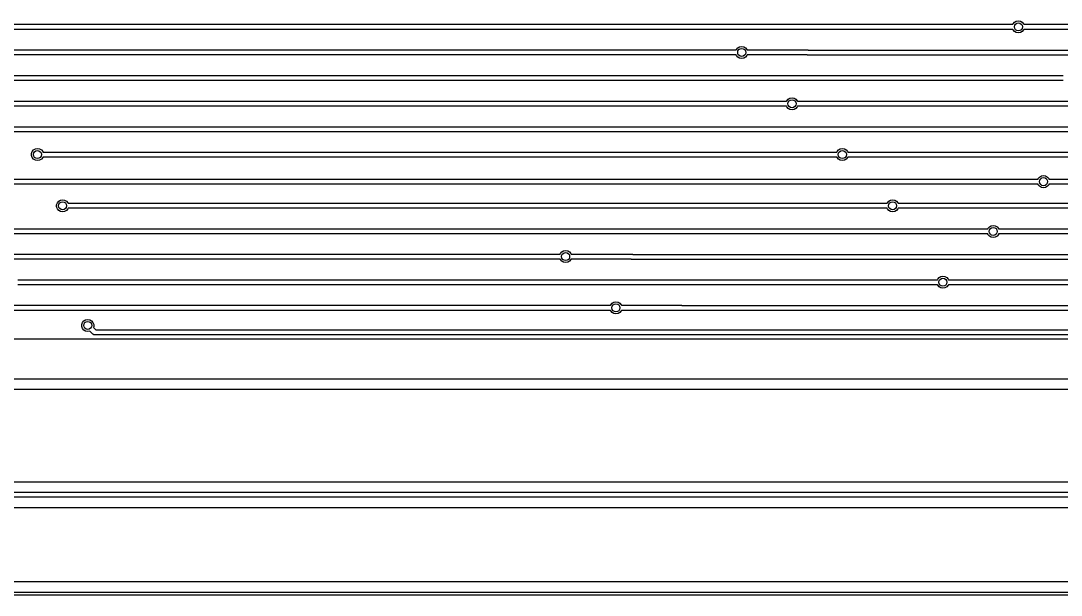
# Model space of a CAD drawing. Extents: x 70 to 225, y -126 to -70.
# Drawn here: x 121.9 to 173.6, y -126.5 to -97.9 of the extents above; entities that cross this region are included whole.
import ezdxf

# ---------------------------------------------------------------- set-up
doc = ezdxf.new("R2010")
doc.units = 0
doc.header["$MEASUREMENT"] = 0
doc.layers.add('BLACK', color=7, linetype='CONTINUOUS')

msp = doc.modelspace()

# ---------------------------------------------------------------- linework, layer by layer
at = {"layer": 'Black'}
for p, q in [((109.211, -98.0823), (171.221, -98.0823)), ((171.221, -98.0823), (171.231, -98.0568)), ((171.231, -98.0568), (171.298, -97.9766)), ((171.298, -97.9766), (171.388, -97.9243)), ((171.388, -97.9243), (171.491, -97.9062)), ((171.491, -97.9062), (171.594, -97.9243)), ((171.594, -97.9243), (171.685, -97.9766)), ((171.685, -97.9766), (171.752, -98.0568)), ((171.752, -98.0568), (171.761, -98.0823)), ((171.761, -98.0823), (174.766, -98.0823)), ((171.221, -98.3323), (109.211, -98.3323)), ((171.231, -98.3579), (171.221, -98.3323)), ((171.298, -98.438), (171.231, -98.3579)), ((171.388, -98.4903), (171.298, -98.438)), ((171.491, -98.5085), (171.388, -98.4903)), ((171.594, -98.4903), (171.491, -98.5085)), ((171.685, -98.438), (171.594, -98.4903)), ((171.752, -98.3579), (171.685, -98.438)), ((171.761, -98.3323), (171.752, -98.3579)), ((174.766, -98.3323), (171.761, -98.3323)), ((157.481, -99.3318), (157.548, -99.2516)), ((157.548, -99.2516), (157.638, -99.1993)), ((157.638, -99.1993), (157.741, -99.1812)), ((157.741, -99.1812), (157.844, -99.1993)), ((157.844, -99.1993), (157.935, -99.2516)), ((157.935, -99.2516), (158.002, -99.3318)), ((118.011, -99.3573), (157.471, -99.3573)), ((157.471, -99.6073), (118.011, -99.6073)), ((157.471, -99.3573), (157.481, -99.3318)), ((157.481, -99.6329), (157.471, -99.6073)), ((157.548, -99.713), (157.481, -99.6329)), ((157.638, -99.7653), (157.548, -99.713)), ((157.741, -99.7835), (157.638, -99.7653)), ((157.844, -99.7653), (157.741, -99.7835)), ((157.935, -99.713), (157.844, -99.7653)), ((158.002, -99.6329), (157.935, -99.713)), ((158.002, -99.3318), (158.011, -99.3573)), ((158.011, -99.6073), (158.002, -99.6329)), ((158.011, -99.3573), (161.016, -99.3573)), ((160.993, -99.6073), (158.011, -99.6073)), ((160.995, -99.6076), (160.993, -99.6073)), ((161.01, -99.6119), (160.995, -99.6076)), ((161.016, -99.6114), (161.01, -99.6119)), ((161.016, -99.3573), (161.022, -99.3583)), ((161.021, -99.6123), (161.016, -99.6114)), ((202.435, -99.6123), (161.021, -99.6123)), ((161.022, -99.3583), (161.027, -99.3578)), ((161.027, -99.3578), (161.043, -99.362)), ((161.043, -99.362), (161.045, -99.3623)), ((161.045, -99.3623), (202.435, -99.3623)), ((111.761, -100.632), (173.721, -100.632)), ((173.721, -100.882), (111.761, -100.882)), ((159.981, -101.882), (160.048, -101.802)), ((160.048, -101.802), (160.138, -101.749)), ((160.138, -101.749), (160.241, -101.731)), ((160.241, -101.731), (160.344, -101.749)), ((160.344, -101.749), (160.435, -101.802)), ((160.435, -101.802), (160.502, -101.882)), ((120.511, -101.907), (159.971, -101.907)), ((159.971, -102.157), (120.511, -102.157)), ((159.971, -101.907), (159.981, -101.882)), ((159.981, -102.183), (159.971, -102.157)), ((160.048, -102.263), (159.981, -102.183)), ((160.138, -102.315), (160.048, -102.263)), ((160.241, -102.333), (160.138, -102.315)), ((160.344, -102.315), (160.241, -102.333)), ((160.435, -102.263), (160.344, -102.315)), ((160.502, -102.183), (160.435, -102.263)), ((160.502, -101.882), (160.511, -101.907)), ((160.511, -102.157), (160.502, -102.183)), ((160.511, -101.907), (163.493, -101.907)), ((163.516, -102.157), (160.511, -102.157)), ((163.493, -101.907), (163.495, -101.907)), ((163.495, -101.907), (163.51, -101.903)), ((163.51, -101.903), (163.516, -101.903)), ((163.516, -101.903), (163.521, -101.902)), ((163.522, -102.156), (163.516, -102.157)), ((163.521, -101.902), (202.435, -101.902)), ((163.527, -102.157), (163.522, -102.156)), ((163.543, -102.153), (163.527, -102.157)), ((163.545, -102.152), (163.543, -102.153)), ((202.435, -102.152), (163.545, -102.152)), ((116.761, -103.182), (174.971, -103.182)), ((174.971, -103.432), (116.761, -103.432)), ((122.445, -104.505), (122.481, -104.407)), ((122.481, -104.407), (122.548, -104.327)), ((122.548, -104.327), (122.638, -104.274)), ((122.638, -104.274), (122.741, -104.256)), ((122.741, -104.256), (122.844, -104.274)), ((122.844, -104.274), (122.935, -104.327)), ((122.935, -104.327), (123.002, -104.407)), ((123.002, -104.407), (123.011, -104.432)), ((123.011, -104.432), (162.471, -104.432)), ((162.471, -104.432), (162.481, -104.407)), ((162.481, -104.407), (162.548, -104.327)), ((162.548, -104.327), (162.638, -104.274)), ((162.638, -104.274), (162.741, -104.256)), ((162.741, -104.256), (162.844, -104.274)), ((162.844, -104.274), (162.935, -104.327)), ((162.935, -104.327), (163.002, -104.407)), ((163.002, -104.407), (163.011, -104.432)), ((163.011, -104.432), (166.016, -104.432)), ((166.016, -104.432), (166.022, -104.433)), ((166.022, -104.433), (166.027, -104.433)), ((166.027, -104.433), (166.043, -104.437)), ((166.043, -104.437), (166.059, -104.44)), ((166.059, -104.44), (166.063, -104.442)), ((122.445, -104.61), (122.445, -104.505)), ((122.481, -104.708), (122.445, -104.61)), ((122.548, -104.788), (122.481, -104.708)), ((122.638, -104.84), (122.548, -104.788)), ((122.741, -104.858), (122.638, -104.84)), ((122.844, -104.84), (122.741, -104.858)), ((122.935, -104.788), (122.844, -104.84)), ((123.002, -104.708), (122.935, -104.788)), ((123.011, -104.682), (123.002, -104.708)), ((162.471, -104.682), (123.011, -104.682)), ((162.481, -104.708), (162.471, -104.682)), ((162.548, -104.788), (162.481, -104.708)), ((162.638, -104.84), (162.548, -104.788)), ((162.741, -104.858), (162.638, -104.84)), ((162.844, -104.84), (162.741, -104.858)), ((162.935, -104.788), (162.844, -104.84)), ((163.002, -104.708), (162.935, -104.788)), ((163.011, -104.682), (163.002, -104.708)), ((165.979, -104.682), (163.011, -104.682)), ((165.984, -104.685), (165.979, -104.682)), ((166, -104.688), (165.984, -104.685)), ((166.015, -104.692), (166, -104.688)), ((166.021, -104.691), (166.015, -104.692)), ((166.026, -104.692), (166.021, -104.691)), ((202.435, -104.692), (166.026, -104.692)), ((166.063, -104.442), (202.435, -104.442)), ((114.261, -105.782), (172.471, -105.782)), ((172.471, -105.782), (172.481, -105.757)), ((172.481, -105.757), (172.548, -105.677)), ((172.548, -105.677), (172.638, -105.624)), ((172.638, -105.624), (172.741, -105.606)), ((172.741, -105.606), (172.844, -105.624)), ((172.844, -105.624), (172.935, -105.677)), ((172.935, -105.677), (173.002, -105.757)), ((173.002, -105.757), (173.011, -105.782)), ((173.011, -105.782), (173.166, -105.782)), ((173.166, -105.782), (176.441, -105.782)), ((172.471, -106.032), (114.261, -106.032)), ((172.481, -106.058), (172.471, -106.032)), ((172.548, -106.138), (172.481, -106.058)), ((172.638, -106.19), (172.548, -106.138)), ((172.741, -106.208), (172.638, -106.19)), ((172.844, -106.19), (172.741, -106.208)), ((172.935, -106.138), (172.844, -106.19)), ((173.002, -106.058), (172.935, -106.138)), ((173.011, -106.032), (173.002, -106.058)), ((176.441, -106.032), (173.011, -106.032)), ((123.695, -107.055), (123.731, -106.957)), ((123.731, -106.957), (123.798, -106.877)), ((123.798, -106.877), (123.888, -106.824)), ((123.888, -106.824), (123.991, -106.806)), ((123.991, -106.806), (124.094, -106.824)), ((124.094, -106.824), (124.185, -106.877)), ((124.185, -106.877), (124.252, -106.957)), ((124.252, -106.957), (124.261, -106.982)), ((124.261, -106.982), (164.971, -106.982)), ((164.971, -106.982), (164.981, -106.957)), ((164.981, -106.957), (165.048, -106.877)), ((165.048, -106.877), (165.138, -106.824)), ((165.138, -106.824), (165.241, -106.806)), ((165.241, -106.806), (165.344, -106.824)), ((165.344, -106.824), (165.435, -106.877)), ((165.435, -106.877), (165.502, -106.957)), ((165.502, -106.957), (165.511, -106.982)), ((165.511, -106.982), (168.516, -106.982)), ((168.516, -106.982), (202.435, -106.982)), ((123.695, -107.16), (123.695, -107.055)), ((123.731, -107.258), (123.695, -107.16)), ((123.798, -107.338), (123.731, -107.258)), ((123.888, -107.39), (123.798, -107.338)), ((123.991, -107.408), (123.888, -107.39)), ((124.094, -107.39), (123.991, -107.408)), ((124.185, -107.338), (124.094, -107.39)), ((124.252, -107.258), (124.185, -107.338)), ((124.261, -107.232), (124.252, -107.258)), ((164.971, -107.232), (124.261, -107.232)), ((164.981, -107.258), (164.971, -107.232)), ((165.048, -107.338), (164.981, -107.258)), ((165.138, -107.39), (165.048, -107.338)), ((165.241, -107.408), (165.138, -107.39)), ((165.344, -107.39), (165.241, -107.408)), ((165.435, -107.338), (165.344, -107.39)), ((165.502, -107.258), (165.435, -107.338)), ((165.511, -107.232), (165.502, -107.258)), ((168.516, -107.232), (165.511, -107.232)), ((202.435, -107.232), (168.516, -107.232)), ((119.261, -108.257), (169.971, -108.257)), ((169.971, -108.507), (119.261, -108.507)), ((169.971, -108.257), (169.981, -108.232)), ((169.981, -108.533), (169.971, -108.507)), ((169.981, -108.232), (170.048, -108.152)), ((170.048, -108.613), (169.981, -108.533)), ((170.048, -108.152), (170.138, -108.099)), ((170.138, -108.099), (170.241, -108.081)), ((170.241, -108.081), (170.344, -108.099)), ((170.344, -108.099), (170.435, -108.152)), ((170.435, -108.152), (170.502, -108.232)), ((170.502, -108.533), (170.435, -108.613)), ((170.502, -108.232), (170.511, -108.257)), ((170.511, -108.507), (170.502, -108.533)), ((170.511, -108.257), (173.516, -108.257)), ((173.516, -108.507), (170.511, -108.507)), ((173.516, -108.257), (216.008, -108.257)), ((216.06, -108.507), (173.516, -108.507)), ((170.138, -108.665), (170.048, -108.613)), ((170.241, -108.683), (170.138, -108.665)), ((170.344, -108.665), (170.241, -108.683)), ((170.435, -108.613), (170.344, -108.665)), ((105.511, -109.507), (148.721, -109.507)), ((148.721, -109.507), (148.731, -109.482)), ((148.731, -109.482), (148.798, -109.402)), ((148.798, -109.402), (148.888, -109.349)), ((148.888, -109.349), (148.991, -109.331)), ((148.991, -109.331), (149.094, -109.349)), ((149.094, -109.349), (149.185, -109.402)), ((149.185, -109.402), (149.252, -109.482)), ((149.252, -109.482), (149.261, -109.507)), ((149.261, -109.507), (152.266, -109.507)), ((152.266, -109.507), (152.272, -109.508)), ((152.272, -109.508), (152.277, -109.508)), ((152.277, -109.508), (152.293, -109.512)), ((152.293, -109.512), (152.309, -109.515)), ((152.309, -109.515), (152.314, -109.518)), ((152.314, -109.518), (152.319, -109.519)), ((152.319, -109.519), (152.324, -109.522)), ((152.324, -109.522), (202.435, -109.522)), ((148.721, -109.757), (105.511, -109.757)), ((148.731, -109.783), (148.721, -109.757)), ((148.798, -109.863), (148.731, -109.783)), ((148.888, -109.915), (148.798, -109.863)), ((148.991, -109.933), (148.888, -109.915)), ((149.094, -109.915), (148.991, -109.933)), ((149.185, -109.863), (149.094, -109.915)), ((149.252, -109.783), (149.185, -109.863)), ((149.261, -109.757), (149.252, -109.783)), ((152.224, -109.757), (149.261, -109.757)), ((152.229, -109.761), (152.224, -109.757)), ((152.234, -109.762), (152.229, -109.761)), ((152.239, -109.765), (152.234, -109.762)), ((152.255, -109.768), (152.239, -109.765)), ((152.27, -109.772), (152.255, -109.768)), ((152.276, -109.771), (152.27, -109.772)), ((152.281, -109.772), (152.276, -109.771)), ((202.435, -109.772), (152.281, -109.772)), ((167.548, -110.677), (167.638, -110.624)), ((167.638, -110.624), (167.741, -110.606)), ((167.741, -110.606), (167.844, -110.624)), ((167.844, -110.624), (167.935, -110.677)), ((121.761, -110.782), (167.471, -110.782)), ((167.471, -111.032), (121.761, -111.032)), ((167.471, -110.782), (167.481, -110.757)), ((167.481, -111.058), (167.471, -111.032)), ((167.481, -110.757), (167.548, -110.677)), ((167.548, -111.138), (167.481, -111.058)), ((167.638, -111.19), (167.548, -111.138)), ((167.935, -111.138), (167.844, -111.19)), ((167.935, -110.677), (168.002, -110.757)), ((168.002, -111.058), (167.935, -111.138)), ((168.002, -110.757), (168.011, -110.782)), ((168.011, -111.032), (168.002, -111.058)), ((168.011, -110.782), (171.016, -110.782)), ((171.016, -111.032), (168.011, -111.032)), ((171.016, -110.782), (217.155, -110.782)), ((217.206, -111.032), (171.016, -111.032)), ((167.741, -111.208), (167.638, -111.19)), ((167.844, -111.19), (167.741, -111.208)), ((103.011, -112.057), (151.221, -112.057)), ((151.221, -112.057), (151.231, -112.032)), ((151.231, -112.032), (151.298, -111.952)), ((151.298, -111.952), (151.388, -111.899)), ((151.388, -111.899), (151.491, -111.881)), ((151.491, -111.881), (151.594, -111.899)), ((151.594, -111.899), (151.685, -111.952)), ((151.685, -111.952), (151.752, -112.032)), ((151.752, -112.032), (151.761, -112.057)), ((151.761, -112.057), (154.766, -112.057)), ((154.766, -112.057), (154.772, -112.058)), ((154.772, -112.058), (154.777, -112.058)), ((154.777, -112.058), (154.793, -112.062)), ((154.793, -112.062), (154.795, -112.062)), ((154.795, -112.062), (202.435, -112.062)), ((151.221, -112.307), (103.011, -112.307)), ((151.231, -112.333), (151.221, -112.307)), ((151.298, -112.413), (151.231, -112.333)), ((151.388, -112.465), (151.298, -112.413)), ((151.491, -112.483), (151.388, -112.465)), ((151.594, -112.465), (151.491, -112.483)), ((151.685, -112.413), (151.594, -112.465)), ((151.752, -112.333), (151.685, -112.413)), ((151.761, -112.307), (151.752, -112.333)), ((154.743, -112.307), (151.761, -112.307)), ((154.745, -112.308), (154.743, -112.307)), ((154.76, -112.312), (154.745, -112.308)), ((154.766, -112.311), (154.76, -112.312)), ((154.771, -112.312), (154.766, -112.311)), ((202.435, -112.312), (154.771, -112.312)), ((124.945, -113.005), (124.981, -112.907)), ((124.945, -113.11), (124.945, -113.005)), ((124.981, -113.208), (124.945, -113.11)), ((124.981, -112.907), (125.048, -112.827)), ((125.048, -113.288), (124.981, -113.208)), ((125.048, -112.827), (125.138, -112.774)), ((125.138, -112.774), (125.241, -112.756)), ((125.241, -112.756), (125.344, -112.774)), ((125.344, -112.774), (125.435, -112.827)), ((125.435, -112.827), (125.502, -112.907)), ((125.502, -112.907), (125.538, -113.005)), ((125.538, -113.11), (125.52, -113.159)), ((125.52, -113.159), (125.638, -113.277)), ((125.538, -113.005), (125.538, -113.11)), ((102.876, -113.727), (203.226, -113.727)), ((125.138, -113.34), (125.048, -113.288)), ((125.241, -113.358), (125.138, -113.34)), ((125.344, -113.34), (125.241, -113.358)), ((125.346, -113.339), (125.344, -113.34)), ((125.498, -113.491), (125.346, -113.339)), ((125.502, -113.494), (125.498, -113.491)), ((125.506, -113.498), (125.502, -113.494)), ((125.52, -113.506), (125.506, -113.498)), ((125.534, -113.516), (125.52, -113.506)), ((125.539, -113.517), (125.534, -113.516)), ((125.544, -113.52), (125.539, -113.517)), ((125.56, -113.523), (125.544, -113.52)), ((125.575, -113.527), (125.56, -113.523)), ((125.581, -113.526), (125.575, -113.527)), ((125.586, -113.527), (125.581, -113.526)), ((203.752, -113.527), (125.586, -113.527)), ((125.638, -113.277), (203.775, -113.277)), ((203.226, -115.727), (102.461, -115.727)), ((102.474, -116.235), (203.214, -116.235)), ((202.117, -120.849), (103.681, -120.849)), ((103.418, -121.357), (214.04, -121.357)), ((214.091, -121.607), (103.366, -121.607)), ((103.379, -122.115), (214.079, -122.115)), ((224.49, -125.817), (70.91, -125.817)), ((225.2, -126.475), (70.2, -126.475)), ((70.275, -126.325), (225.125, -126.325))]:
    msp.add_line(p, q, dxfattribs=at)
for centre in [(171.491, -98.2073), (157.741, -99.4823), (160.241, -102.032), (122.741, -104.557), (162.741, -104.557), (172.741, -105.907), (123.991, -107.107), (165.241, -107.107), (170.241, -108.382), (148.991, -109.632), (167.741, -110.907), (151.491, -112.182), (125.241, -113.057)]:
    msp.add_circle(centre, 0.2, dxfattribs=at)

doc.saveas('drawing.dxf')
